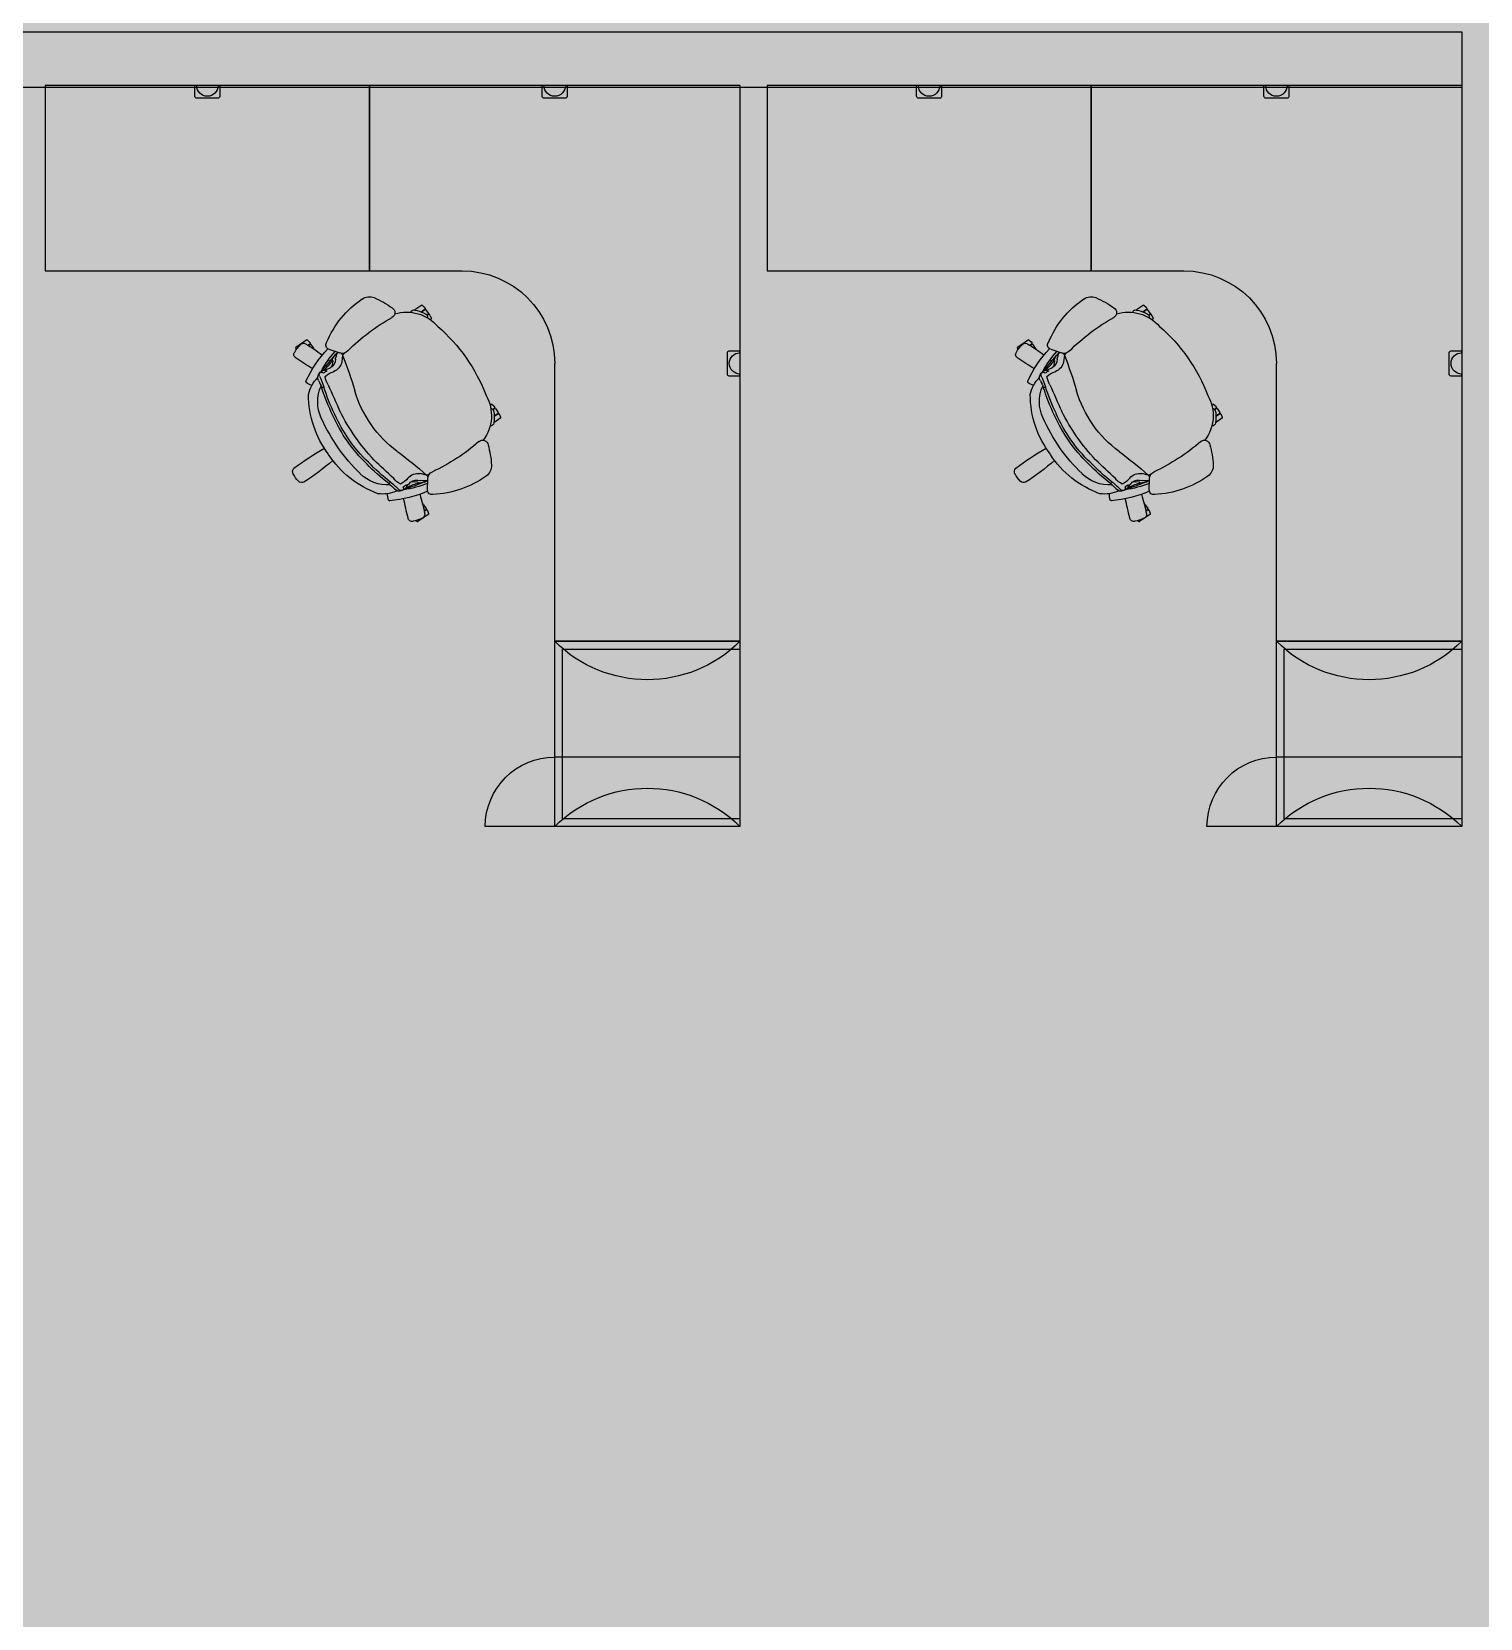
# Model space of a CAD drawing. Header units: inches. Extents: x -71 to 4636, y -33 to 4893.
# Drawn here: x 3192.2 to 3379.9, y 3900.5 to 4106 of the extents above; entities that cross this region are included whole.
import ezdxf

# ---------------------------------------------------------------- set-up
doc = ezdxf.new("R2010")
doc.units = ezdxf.units.IN
doc.header["$LTSCALE"] = 96
doc.header["$MEASUREMENT"] = 0
doc.linetypes.add('PHANTOM4', pattern=[0.625, 0.3125, -0.0625, 0.0625, -0.0625, 0.0625, -0.0625])
for name, color, linetype in [('A-Area', 212, 'PHANTOM4'), ('A-Bldg-Patt', 5, 'Continuous'), ('A-Furn', 43, 'Continuous'), ('A-FURN-EXIST', 33, 'Continuous'), ('AFUFU-2D-CH', 2, 'Continuous'), ('AFUFU-2D-SC', 6, 'Continuous'), ('AFUFU-2D-SC-TX', 6, 'Continuous'), ('AFUFU-2D-WS', 1, 'Continuous'), ('AFUFU-2D-WS-SU-TX', 1, 'Continuous'), ('AFUFU-2D-WS-TX', 1, 'Continuous'), ('AFUPA-2D-SW-64-TX-T', 3, 'Continuous')]:
    doc.layers.add(name, color=color, linetype=linetype)

# ---------------------------------------------------------------- blocks, each defined once
blk = doc.blocks.new('A$C62865EDF (2)')
at = {"layer": 'A-Furn', "color": 0}
blk.add_lwpolyline([(36.24, 96.16), (435.47, 96.16), (435.47, 103.34), (36.24, 103.34)], close=True, dxfattribs=at)
at = {"layer": 'AFUFU-2D-CH', "color": 0}
for p, q in [((300, 159.46), (300.2, 159.6)), ((300.2, 159.6), (300.24, 159.6)), ((301.65, 158.62), (300.24, 159.6)), ((301.66, 158.58), (301.53, 158.22)), ((301.65, 158.62), (301.66, 158.58)), ((393.5, 159.46), (393.7, 159.6)), ((393.7, 159.6), (393.74, 159.6)), ((395.15, 158.62), (393.74, 159.6)), ((395.16, 158.58), (395.03, 158.22)), ((395.15, 158.62), (395.16, 158.58)), ((296.45, 156.8), (296.45, 156.81)), ((296.58, 156.89), (296.59, 156.89)), ((300.82, 157.21), (300.87, 157.29)), ((300.86, 157.37), (300.87, 157.29)), ((300.9, 157.4), (300.87, 157.42)), ((300.95, 157.41), (300.9, 157.4)), ((300.95, 157.41), (301.31, 157.92)), ((301.04, 158.16), (301.31, 157.98)), ((301.06, 158.23), (301.35, 158.03)), ((301.31, 157.98), (301.31, 157.92)), ((301.4, 158.04), (301.35, 158.03)), ((301.53, 158.22), (301.4, 158.04)), ((389.95, 156.8), (389.95, 156.81)), ((390.08, 156.89), (390.09, 156.89)), ((394.32, 157.21), (394.37, 157.29)), ((394.36, 157.37), (394.37, 157.29)), ((394.4, 157.4), (394.37, 157.42)), ((394.45, 157.41), (394.4, 157.4)), ((394.45, 157.41), (394.81, 157.92)), ((394.54, 158.16), (394.81, 157.98)), ((394.56, 158.23), (394.85, 158.03)), ((394.81, 157.98), (394.81, 157.92)), ((394.9, 158.04), (394.85, 158.03)), ((395.03, 158.22), (394.9, 158.04)), ((300.23, 154.5), (299.77, 154.43)), ((301.01, 154.51), (301.01, 154.51)), ((301.5, 155.52), (301.51, 154.04)), ((393.73, 154.5), (393.27, 154.43)), ((394.51, 154.51), (394.51, 154.51)), ((395, 155.52), (395.01, 154.04)), ((301.37, 153.58), (300.54, 153.38)), ((301.37, 153.58), (301.75, 153.43)), ((394.87, 153.58), (394.04, 153.38)), ((394.87, 153.58), (395.25, 153.43)), ((310.97, 146.16), (310.07, 146.8)), ((310.13, 145.96), (310.67, 145.58)), ((310.14, 145.95), (310.13, 145.94)), ((310.99, 146.13), (310.85, 145.77)), ((310.97, 146.16), (310.99, 146.13)), ((404.47, 146.16), (403.57, 146.8)), ((403.63, 145.96), (404.17, 145.58)), ((403.64, 145.95), (403.63, 145.94)), ((404.49, 146.13), (404.35, 145.77)), ((404.47, 146.16), (404.49, 146.13)), ((309.6, 144.51), (309.74, 144.41)), ((309.79, 144.4), (309.74, 144.41)), ((310.07, 144.66), (309.79, 144.4)), ((310.19, 144.89), (309.95, 145.06)), ((310.22, 144.95), (309.99, 145.11)), ((310.07, 144.66), (310.2, 144.84)), ((310.11, 145.56), (310.11, 145.56)), ((310.13, 145.88), (310.63, 145.53)), ((310.19, 144.89), (310.2, 144.84)), ((310.28, 144.96), (310.22, 144.95)), ((310.28, 144.96), (310.64, 145.47)), ((310.63, 145.53), (310.64, 145.47)), ((310.73, 145.59), (310.67, 145.58)), ((310.85, 145.77), (310.73, 145.59)), ((403.1, 144.51), (403.24, 144.41)), ((403.29, 144.4), (403.24, 144.41)), ((403.57, 144.66), (403.29, 144.4)), ((403.69, 144.89), (403.45, 145.06)), ((403.72, 144.95), (403.49, 145.11)), ((403.57, 144.66), (403.7, 144.84)), ((403.61, 145.56), (403.61, 145.56)), ((403.63, 145.88), (404.13, 145.53)), ((403.69, 144.89), (403.7, 144.84)), ((403.78, 144.96), (403.72, 144.95)), ((403.78, 144.96), (404.14, 145.47)), ((404.13, 145.53), (404.14, 145.47)), ((404.23, 145.59), (404.17, 145.58)), ((404.35, 145.77), (404.23, 145.59)), ((288.72, 137.26), (290.11, 137.75)), ((289.23, 138.8), (289.14, 139.25)), ((289.49, 138.06), (289.49, 138.06)), ((290.49, 138.04), (290.39, 138.89)), ((290.49, 138.04), (290.76, 137.74)), ((382.22, 137.26), (383.61, 137.75)), ((382.73, 138.8), (382.64, 139.25)), ((382.99, 138.06), (382.99, 138.06)), ((383.99, 138.04), (383.89, 138.89)), ((383.99, 138.04), (384.26, 137.74)), ((284.5, 137.32), (284.43, 137.08)), ((284.43, 137.08), (284.44, 137.04)), ((285.85, 136.06), (284.44, 137.04)), ((285.85, 136.06), (285.89, 136.05)), ((285.89, 136.05), (286.18, 136.3)), ((286.01, 136.74), (286.3, 136.54)), ((286.07, 136.78), (286.33, 136.6)), ((286.18, 136.3), (286.31, 136.48)), ((286.31, 136.48), (286.3, 136.54)), ((286.33, 136.6), (286.39, 136.61)), ((286.75, 137.12), (286.39, 136.61)), ((286.74, 137.18), (286.71, 137.2)), ((286.75, 137.12), (286.74, 137.18)), ((286.76, 137.23), (286.84, 137.24)), ((286.89, 137.32), (286.84, 137.24)), ((378, 137.32), (377.93, 137.08)), ((377.93, 137.08), (377.94, 137.04)), ((379.35, 136.06), (377.94, 137.04)), ((379.35, 136.06), (379.39, 136.05)), ((379.39, 136.05), (379.68, 136.3)), ((379.51, 136.74), (379.8, 136.54)), ((379.57, 136.78), (379.83, 136.6)), ((379.68, 136.3), (379.81, 136.48)), ((379.81, 136.48), (379.8, 136.54)), ((379.83, 136.6), (379.89, 136.61)), ((380.25, 137.12), (379.89, 136.61)), ((380.24, 137.18), (380.21, 137.2)), ((380.25, 137.12), (380.24, 137.18)), ((380.26, 137.23), (380.34, 137.24)), ((380.39, 137.32), (380.34, 137.24)), ((300.74, 131.55), (299.84, 132.18)), ((300.65, 132.41), (300.66, 132.42)), ((300.65, 132.41), (301.18, 132.04)), ((300.72, 132.44), (301.22, 132.09)), ((300.74, 131.55), (300.78, 131.55)), ((300.78, 131.55), (301.07, 131.8)), ((301.01, 132.57), (301.01, 132.57)), ((301.07, 131.8), (301.19, 131.98)), ((301.19, 131.98), (301.18, 132.04)), ((301.22, 132.09), (301.28, 132.1)), ((301.64, 132.62), (301.28, 132.1)), ((301.63, 132.67), (301.4, 132.84)), ((301.67, 132.73), (301.43, 132.89)), ((301.64, 132.62), (301.63, 132.67)), ((301.67, 132.73), (301.73, 132.74)), ((301.85, 132.92), (301.73, 132.74)), ((301.82, 133.41), (301.97, 133.31)), ((301.85, 132.92), (301.99, 133.27)), ((301.99, 133.27), (301.97, 133.31)), ((394.24, 131.55), (393.34, 132.18)), ((394.15, 132.41), (394.16, 132.42)), ((394.15, 132.41), (394.68, 132.04)), ((394.22, 132.44), (394.72, 132.09)), ((394.24, 131.55), (394.28, 131.55)), ((394.28, 131.55), (394.57, 131.8)), ((394.51, 132.57), (394.51, 132.57)), ((394.57, 131.8), (394.69, 131.98)), ((394.69, 131.98), (394.68, 132.04)), ((394.72, 132.09), (394.78, 132.1)), ((395.14, 132.62), (394.78, 132.1)), ((395.13, 132.67), (394.9, 132.84)), ((395.17, 132.73), (394.93, 132.89)), ((395.14, 132.62), (395.13, 132.67)), ((395.17, 132.73), (395.23, 132.74)), ((395.35, 132.92), (395.23, 132.74)), ((395.32, 133.41), (395.47, 133.31)), ((395.35, 132.92), (395.49, 133.27)), ((395.49, 133.27), (395.47, 133.31))]:
    blk.add_line(p, q, dxfattribs=at)
at = {"layer": 'AFUFU-2D-CH', "color": 0, "linetype": 'Continuous'}
for p, q in [((296.45, 156.8), (296.45, 156.81)), ((296.45, 156.81), (296.45, 156.81)), ((296.45, 156.8), (296.45, 156.8)), ((296.58, 156.89), (296.58, 156.89)), ((296.58, 156.89), (296.58, 156.89)), ((296.58, 156.89), (296.59, 156.89)), ((389.95, 156.8), (389.95, 156.81)), ((389.95, 156.81), (389.95, 156.81)), ((389.95, 156.8), (389.95, 156.8)), ((390.08, 156.89), (390.08, 156.89)), ((390.08, 156.89), (390.08, 156.89)), ((390.08, 156.89), (390.09, 156.89)), ((301.01, 154.51), (301.01, 154.51)), ((301.01, 154.51), (301.01, 154.51)), ((301.01, 154.51), (301.01, 154.51)), ((394.51, 154.51), (394.51, 154.51)), ((394.51, 154.51), (394.51, 154.51)), ((394.51, 154.51), (394.51, 154.51)), ((310.11, 145.56), (310.11, 145.56)), ((310.11, 145.56), (310.11, 145.56)), ((310.11, 145.56), (310.11, 145.56)), ((403.61, 145.56), (403.61, 145.56)), ((403.61, 145.56), (403.61, 145.56)), ((403.61, 145.56), (403.61, 145.56)), ((289.49, 138.06), (289.49, 138.06)), ((289.49, 138.06), (289.49, 138.06)), ((289.49, 138.06), (289.49, 138.06)), ((382.99, 138.06), (382.99, 138.06)), ((382.99, 138.06), (382.99, 138.06)), ((382.99, 138.06), (382.99, 138.06)), ((301.01, 132.57), (301.01, 132.57)), ((301.01, 132.57), (301.01, 132.57)), ((301.01, 132.57), (301.01, 132.57)), ((394.51, 132.57), (394.51, 132.57)), ((394.51, 132.57), (394.51, 132.57)), ((394.51, 132.57), (394.51, 132.57))]:
    blk.add_line(p, q, dxfattribs=at)
at = {"layer": 'AFUFU-2D-CH', "color": 0}
for centre, radius, start, end in [((342.96, 147.85), 45.41, 165.6355, 168.853), ((299.46, 159.08), 0.496, 68.4053, 175.145), ((298.79, 154.94), 4.68, 66.293, 79.5626), ((274.36, 164.07), 27.33, 342.955, 348.439), ((300.55, 158.64), 0.59, 354.5461, 77.7758), ((436.46, 147.85), 45.41, 165.6355, 168.853), ((392.96, 159.08), 0.496, 68.4053, 175.145), ((392.29, 154.94), 4.68, 66.293, 79.5626), ((367.86, 164.07), 27.33, 342.955, 348.439), ((394.05, 158.64), 0.59, 354.5461, 77.7758), ((298.06, 156.16), 1.74, 158.3236, 185.7926), ((296.58, 156.75), 0.142, 87.884, 158.8399), ((295.32, 141.4), 15.54, 66.5275, 85.3085), ((391.56, 156.16), 1.74, 158.3236, 185.7926), ((390.08, 156.75), 0.142, 87.884, 158.8399), ((388.82, 141.4), 15.54, 66.5275, 85.3085), ((287.89, 151.44), 4.28, 136.8902, 152.2976), ((285.22, 153.91), 0.648, 66.2382, 134.7345), ((263.12, 120.9), 40.36, 49.6916, 56.3618), ((299.36, 144.05), 12.68, 109.7991, 147.3819), ((296.28, 149.91), 4.94, 85.6399, 135.2045), ((312, 134.52), 25.44, 127.6106, 136.2806), ((312.22, 134.33), 25.44, 127.6106, 136.2806), ((295.7, 151.88), 4.15, 63.6599, 98.6934), ((286.68, 165.61), 14.69, 311.838, 315.8302), ((297.12, 155.2), 0.835, 219.5676, 239.2262), ((290.07, 162.94), 10.75, 308.075, 315.8212), ((299.36, 152.2), 2.89, 118.2225, 141.0648), ((297.83, 154.86), 0.8, 65.5285, 139.8645), ((298.11, 155.07), 0.512, 78.4737, 131.2321), ((296.86, 152.37), 2.63, 36.9991, 64.4546), ((297.91, 154.7), 0.919, 55.4214, 74.4379), ((298.03, 155.27), 0.348, 337.7618, 57.992), ((298.4, 155.13), 0.0489, 161.0386, 240.3921), ((298.03, 154.27), 0.888, 38.4074, 67.3483), ((296.54, 142.3), 13.31, 68.1789, 81.8956), ((297.97, 154.7), 0.887, 35.4319, 58.5081), ((258.43, 42.66), 119.68, 69.1569, 70.4724), ((302.81, 163.57), 9.32, 243.744, 253.9291), ((298.39, 154.97), 0.393, 339.7751, 39.8413), ((298.74, 154.84), 0.023, 244.0607, 343.2322), ((301.7, 157.09), 3.54, 213.4698, 227.0615), ((299.61, 155.1), 0.688, 241.8448, 283.2431), ((300.11, 155.57), 1.36, 232.5491, 289.7693), ((300.21, 154.56), 0.0616, 280.127, 70.4725), ((300.22, 151.68), 2.94, 74.3455, 89.6886), ((302.14, 106.19), 48.13, 90.8147, 91.8651), ((300.74, 153.3), 1.24, 55.0033, 77.3254), ((301.01, 153.99), 0.55, 25.8767, 36.1554), ((302.05, 155.56), 0.548, 74.4072, 184.4141), ((301.62, 143.3), 12.8, 54.3542, 87.4465), ((381.39, 151.44), 4.28, 136.8902, 152.2976), ((378.72, 153.91), 0.648, 66.2382, 134.7345), ((356.62, 120.9), 40.36, 49.6916, 56.3618), ((392.86, 144.05), 12.68, 109.7991, 147.3819), ((389.78, 149.91), 4.94, 85.6399, 135.2045), ((405.5, 134.52), 25.44, 127.6106, 136.2806), ((405.72, 134.33), 25.44, 127.6106, 136.2806), ((389.2, 151.88), 4.15, 63.6599, 98.6934), ((380.18, 165.61), 14.69, 311.838, 315.8302), ((390.62, 155.2), 0.835, 219.5676, 239.2262), ((383.57, 162.94), 10.75, 308.075, 315.8212), ((392.86, 152.2), 2.89, 118.2225, 141.0648), ((391.33, 154.86), 0.8, 65.5285, 139.8645), ((391.61, 155.07), 0.512, 78.4737, 131.2321), ((390.36, 152.37), 2.63, 36.9991, 64.4546), ((391.41, 154.7), 0.919, 55.4214, 74.4379), ((391.53, 155.27), 0.348, 337.7618, 57.992), ((391.9, 155.13), 0.0489, 161.0386, 240.3921), ((391.53, 154.27), 0.888, 38.4074, 67.3483), ((390.04, 142.3), 13.31, 68.1789, 81.8956), ((391.47, 154.7), 0.887, 35.4319, 58.5081), ((351.93, 42.66), 119.68, 69.1569, 70.4724), ((396.31, 163.57), 9.32, 243.744, 253.9291), ((391.89, 154.97), 0.393, 339.7751, 39.8413), ((392.24, 154.84), 0.023, 244.0607, 343.2322), ((395.2, 157.09), 3.54, 213.4698, 227.0615), ((393.11, 155.1), 0.688, 241.8448, 283.2431), ((393.61, 155.57), 1.36, 232.5491, 289.7693), ((393.71, 154.56), 0.0616, 280.127, 70.4725), ((393.72, 151.68), 2.94, 74.3455, 89.6886), ((395.64, 106.19), 48.13, 90.8147, 91.8651), ((394.24, 153.3), 1.24, 55.0033, 77.3254), ((394.51, 153.99), 0.55, 25.8767, 36.1554), ((395.55, 155.56), 0.548, 74.4072, 184.4141), ((395.12, 143.3), 12.8, 54.3542, 87.4465), ((284.67, 153.11), 0.658, 150.578, 223.1097), ((308.12, 185.16), 40.36, 233.6382, 240.3084), ((308.6, 136.94), 22.82, 133.8813, 156.119), ((345.47, 99.98), 72.51, 131.8265, 134.6201), ((268.58, 190.29), 49.22, 306.1018, 311.7721), ((300.26, 155.09), 1.73, 220.9566, 279.2355), ((301.01, 153.99), 0.55, 310.8654, 344.4746), ((302.51, 154.07), 0.992, 181.7837, 248.343), ((290.93, 129.3), 26.35, 49.1711, 64.8262), ((308.11, 152.33), 1.68, 358.3413, 54.8306), ((296.43, 153.23), 13.39, 344.4635, 355.9043), ((378.17, 153.11), 0.658, 150.578, 223.1097), ((401.62, 185.16), 40.36, 233.6382, 240.3084), ((402.1, 136.94), 22.82, 133.8813, 156.119), ((438.97, 99.98), 72.51, 131.8265, 134.6201), ((362.08, 190.29), 49.22, 306.1018, 311.7721), ((393.76, 155.09), 1.73, 220.9566, 279.2355), ((394.51, 153.99), 0.55, 310.8654, 344.4746), ((396.01, 154.07), 0.992, 181.7837, 248.343), ((384.43, 129.3), 26.35, 49.1711, 64.8262), ((401.61, 152.33), 1.68, 358.3413, 54.8306), ((389.93, 153.23), 13.39, 344.4635, 355.9043), ((298.76, 143.18), 12.68, 142.6181, 180.2009), ((307.21, 137.91), 19.65, 133.7774, 156.2226), ((307.43, 137.73), 19.65, 133.7774, 156.2226), ((314.89, 132.7), 27.77, 137.135, 152.9624), ((306.68, 138.28), 15.25, 126.6442, 163.358), ((392.26, 143.18), 12.68, 142.6181, 180.2009), ((400.71, 137.91), 19.65, 133.7774, 156.2226), ((400.93, 137.73), 19.65, 133.7774, 156.2226), ((408.39, 132.7), 27.77, 137.135, 152.9624), ((400.18, 138.28), 15.25, 126.6442, 163.358), ((308.64, 149.76), 0.708, 227.6016, 350.777), ((304.53, 145.87), 5.24, 330.2874, 37.3793), ((402.14, 149.76), 0.708, 227.6016, 350.777), ((398.03, 145.87), 5.24, 330.2874, 37.3793), ((292.2, 144.08), 4.94, 154.7955, 204.3601), ((309.65, 146.77), 0.418, 4.0643, 96.2869), ((305.28, 146.03), 4.85, 354.4733, 9.125), ((385.7, 144.08), 4.94, 154.7955, 204.3601), ((403.15, 146.77), 0.418, 4.0643, 96.2869), ((398.78, 146.03), 4.85, 354.4733, 9.125), ((312.04, 134.57), 25.44, 153.7194, 162.3894), ((309.87, 135.45), 22.82, 153.4709, 163.0048), ((-1003.57, 720.36), 1415.76, 335.88356, 336.03577), ((309.65, 145.35), 0.417, 275.7738, 328.5728), ((308.91, 145.63), 1.2, 335.5957, 356.7626), ((405.54, 134.57), 25.44, 153.7194, 162.3894), ((403.37, 135.45), 22.82, 153.4709, 163.0048), ((-910.07, 720.36), 1415.76, 335.88356, 336.03577), ((403.15, 145.35), 0.417, 275.7738, 328.5728), ((402.41, 145.63), 1.2, 335.5957, 356.7626), ((286.93, 140.27), 1.74, 104.2074, 131.6764), ((290.14, 143.95), 4.15, 191.3066, 226.3401), ((274.16, 147.73), 14.69, 334.1698, 338.162), ((277.83, 145.46), 10.75, 334.1788, 341.925), ((287.51, 141.48), 0.835, 50.7738, 70.4324), ((291.1, 140.4), 2.89, 148.9352, 171.7775), ((244.78, 156.3), 49.22, 338.2279, 343.8982), ((288.18, 151.23), 22.37, 310.8423, 339.1576), ((380.43, 140.27), 1.74, 104.2074, 131.6764), ((383.64, 143.95), 4.15, 191.3066, 226.3401), ((367.66, 147.73), 14.69, 334.1698, 338.162), ((371.33, 145.46), 10.75, 334.1788, 341.925), ((381.01, 141.48), 0.835, 50.7738, 70.4324), ((384.6, 140.4), 2.89, 148.9352, 171.7775), ((338.28, 156.3), 49.22, 338.2279, 343.8982), ((381.68, 151.23), 22.37, 310.8423, 339.1576), ((310.09, 100.92), 45.41, 121.147, 124.3645), ((285.89, 141.46), 0.151, 133.7089, 201.2298), ((299.86, 147.89), 15.54, 204.6915, 223.4725), ((288.07, 140.93), 0.8, 150.1355, 224.4715), ((287.98, 140.59), 0.512, 158.7679, 211.5263), ((288.25, 140.91), 0.919, 215.5621, 234.5786), ((287.75, 140.6), 0.348, 232.008, 312.2382), ((299.44, 146.43), 13.31, 208.1044, 221.8211), ((288.27, 140.85), 0.887, 231.4919, 254.5681), ((380.03, 216.33), 119.68, 219.5276, 220.8431), ((288.02, 140.3), 0.0489, 49.6079, 128.9614), ((288.17, 140.37), 0.393, 250.1587, 310.2249), ((281.59, 133.27), 9.32, 36.0709, 46.256), ((288.7, 140.94), 0.888, 222.6517, 251.5926), ((287.31, 136.53), 3.54, 62.9385, 76.5302), ((290.08, 142.69), 2.63, 225.5454, 253.0009), ((288.41, 140.08), 0.023, 306.7678, 45.9393), ((288.69, 138.56), 1.73, 10.7645, 69.0434), ((403.59, 100.92), 45.41, 121.147, 124.3645), ((379.39, 141.46), 0.151, 133.7089, 201.2298), ((393.36, 147.89), 15.54, 204.6915, 223.4725), ((381.57, 140.93), 0.8, 150.1355, 224.4715), ((381.48, 140.59), 0.512, 158.7679, 211.5263), ((381.75, 140.91), 0.919, 215.5621, 234.5786), ((381.25, 140.6), 0.348, 232.008, 312.2382), ((392.94, 146.43), 13.31, 208.1044, 221.8211), ((381.77, 140.85), 0.887, 231.4919, 254.5681), ((473.53, 216.33), 119.68, 219.5276, 220.8431), ((381.52, 140.3), 0.0489, 49.6079, 128.9614), ((381.67, 140.37), 0.393, 250.1587, 310.2249), ((375.09, 133.27), 9.32, 36.0709, 46.256), ((382.2, 140.94), 0.888, 222.6517, 251.5926), ((380.81, 136.53), 3.54, 62.9385, 76.5302), ((383.58, 142.69), 2.63, 225.5454, 253.0009), ((381.91, 140.08), 0.023, 306.7678, 45.9393), ((382.19, 138.56), 1.73, 10.7645, 69.0434), ((284.67, 137.96), 0.496, 114.855, 221.5947), ((271.4, 159.84), 27.33, 301.561, 307.045), ((271.4, 159.84), 27.33, 309.1563, 309.6871), ((288.46, 139.17), 0.688, 6.7569, 48.1552), ((288.19, 138.54), 1.36, 0.2307, 57.4509), ((289.17, 138.79), 0.0616, 219.5275, 9.873), ((291.88, 139.77), 2.94, 200.3114, 215.6545), ((290.54, 138.73), 1.24, 212.6746, 234.9967), ((335.28, 153.53), 48.13, 198.1349, 199.1853), ((290.42, 136.81), 0.992, 41.657, 108.2163), ((289.98, 138.24), 0.55, 305.5254, 339.1346), ((378.17, 137.96), 0.496, 114.855, 221.5947), ((364.9, 159.84), 27.33, 301.561, 307.045), ((364.9, 159.84), 27.33, 309.1563, 309.6871), ((381.96, 139.17), 0.688, 6.7569, 48.1552), ((381.69, 138.54), 1.36, 0.2307, 57.4509), ((382.67, 138.79), 0.0616, 219.5275, 9.873), ((385.38, 139.77), 2.94, 200.3114, 215.6545), ((384.04, 138.73), 1.24, 212.6746, 234.9967), ((428.78, 153.53), 48.13, 198.1349, 199.1853), ((383.92, 136.81), 0.992, 41.657, 108.2163), ((383.48, 138.24), 0.55, 305.5254, 339.1346), ((288.33, 140), 4.68, 210.4374, 223.707), ((285.45, 137.08), 0.59, 212.2242, 295.4539), ((288.86, 136.73), 0.548, 105.5859, 215.5928), ((300.24, 141.32), 12.8, 202.5535, 235.6458), ((289.98, 138.24), 0.55, 253.8446, 264.1233), ((309.74, 156.16), 26.35, 225.1738, 240.8289), ((381.83, 140), 4.68, 210.4374, 223.707), ((378.95, 137.08), 0.59, 212.2242, 295.4539), ((382.36, 136.73), 0.548, 105.5859, 215.5928), ((393.74, 141.32), 12.8, 202.5535, 235.6458), ((383.48, 138.24), 0.55, 253.8446, 264.1233), ((403.24, 156.16), 26.35, 225.1738, 240.8289), ((298.81, 137.7), 5.24, 252.6212, 319.7126), ((392.31, 137.7), 5.24, 252.6212, 319.7126), ((289.12, 142.8), 13.39, 294.0957, 305.5365), ((296.56, 132.52), 0.708, 299.223, 62.3984), ((299.72, 132.59), 0.418, 193.7131, 285.9357), ((298.92, 136.95), 4.85, 280.875, 295.5267), ((300.54, 133.68), 1.2, 293.2374, 314.4043), ((301.06, 133.08), 0.417, 321.4272, 14.2262), ((382.62, 142.8), 13.39, 294.0957, 305.5365), ((390.06, 132.52), 0.708, 299.223, 62.3984), ((393.22, 132.59), 0.418, 193.7131, 285.9357), ((392.42, 136.95), 4.85, 280.875, 295.5267), ((394.04, 133.68), 1.2, 293.2374, 314.4043), ((394.56, 133.08), 0.417, 321.4272, 14.2262), ((293.97, 132.14), 1.68, 235.1694, 291.6587), ((387.47, 132.14), 1.68, 235.1694, 291.6587)]:
    blk.add_arc(centre, radius, start, end, dxfattribs=at)
at = {"layer": 'AFUFU-2D-SC', "color": 0}
for p, q in [((317.97, 199.11), (308.97, 199.11)), ((317.97, 199.11), (317.97, 175.11)), ((341.97, 199.11), (317.97, 199.11)), ((317.97, 199.11), (317.97, 175.11)), ((341.97, 199.11), (317.97, 199.11)), ((318.97, 198.11), (318.97, 176.11)), ((341.97, 198.11), (318.97, 198.11)), ((341.97, 175.11), (341.97, 199.11)), ((341.97, 175.11), (341.97, 199.11)), ((411.47, 199.11), (402.47, 199.11)), ((411.47, 199.11), (411.47, 175.11)), ((435.47, 199.11), (411.47, 199.11)), ((411.47, 199.11), (411.47, 175.11)), ((435.47, 199.11), (411.47, 199.11)), ((412.47, 198.11), (412.47, 176.11)), ((435.47, 198.11), (412.47, 198.11)), ((435.47, 175.11), (435.47, 199.11)), ((435.47, 175.11), (435.47, 199.11)), ((341.97, 190.11), (317.97, 190.11)), ((435.47, 190.11), (411.47, 190.11)), ((317.97, 175.11), (341.97, 175.11)), ((317.97, 175.11), (341.97, 175.11)), ((318.97, 176.11), (341.97, 176.11)), ((411.47, 175.11), (435.47, 175.11)), ((411.47, 175.11), (435.47, 175.11)), ((412.47, 176.11), (435.47, 176.11))]:
    blk.add_line(p, q, dxfattribs=at)
for centre, radius, start, end in [((317.97, 199.11), 9, 180, 270), ((329.97, 211.11), 16.97, 225, 315), ((411.47, 199.11), 9, 180, 270), ((423.47, 211.11), 16.97, 225, 315), ((329.97, 163.11), 16.97, 45, 135), ((423.47, 163.11), 16.97, 45, 135)]:
    blk.add_arc(centre, radius, start, end, dxfattribs=at)
at = {"layer": 'AFUFU-2D-WS', "color": 0}
for p, q in [((317.97, 175.11), (317.97, 139.11)), ((341.97, 175.11), (317.97, 175.11)), ((341.97, 103.11), (341.97, 175.11)), ((411.47, 175.11), (411.47, 139.11)), ((435.47, 175.11), (411.47, 175.11)), ((435.47, 103.11), (435.47, 175.11)), ((340.34, 140.49), (340.34, 137.74)), ((341.97, 140.74), (340.59, 140.74)), ((341.97, 140.74), (341.97, 140.49)), ((433.84, 140.49), (433.84, 137.74)), ((435.47, 140.74), (434.09, 140.74)), ((435.47, 140.74), (435.47, 140.49)), ((341.97, 137.74), (341.97, 137.49)), ((435.47, 137.74), (435.47, 137.49)), ((340.59, 137.49), (341.97, 137.49)), ((434.09, 137.49), (435.47, 137.49)), ((251.97, 103.11), (251.97, 127.11)), ((251.97, 127.11), (293.97, 127.11)), ((293.97, 103.11), (293.97, 127.11)), ((293.97, 127.11), (305.97, 127.11)), ((293.97, 127.11), (293.97, 103.11)), ((345.47, 103.11), (345.47, 127.11)), ((345.47, 127.11), (387.47, 127.11)), ((387.47, 127.11), (387.47, 103.11)), ((387.47, 103.11), (387.47, 127.11)), ((387.47, 127.11), (399.47, 127.11)), ((293.97, 103.11), (251.97, 103.11)), ((271.34, 104.49), (271.34, 103.11)), ((271.59, 103.11), (271.34, 103.11)), ((274.34, 104.74), (271.59, 104.74)), ((274.59, 103.11), (274.34, 103.11)), ((274.59, 103.11), (274.59, 104.49)), ((341.97, 103.11), (293.97, 103.11)), ((316.34, 104.49), (316.34, 103.11)), ((316.59, 103.11), (316.34, 103.11)), ((319.34, 104.74), (316.59, 104.74)), ((319.59, 103.11), (319.34, 103.11)), ((319.59, 103.11), (319.59, 104.49)), ((387.47, 103.11), (345.47, 103.11)), ((364.84, 104.49), (364.84, 103.11)), ((365.09, 103.11), (364.84, 103.11)), ((367.84, 104.74), (365.09, 104.74)), ((368.09, 103.11), (367.84, 103.11)), ((368.09, 103.11), (368.09, 104.49)), ((435.47, 103.11), (387.47, 103.11)), ((409.84, 104.49), (409.84, 103.11)), ((410.09, 103.11), (409.84, 103.11)), ((412.84, 104.74), (410.09, 104.74)), ((413.09, 103.11), (412.84, 103.11)), ((413.09, 103.11), (413.09, 104.49))]:
    blk.add_line(p, q, dxfattribs=at)
for centre, radius, start, end in [((340.59, 140.49), 0.25, 90, 180), ((341.97, 139.11), 1.38, 90, 270), ((434.09, 140.49), 0.25, 90, 180), ((435.47, 139.11), 1.38, 90, 270), ((305.97, 139.11), 12, 270, 0), ((340.59, 137.74), 0.25, 180, 270), ((399.47, 139.11), 12, 270, 0), ((434.09, 137.74), 0.25, 180, 270), ((271.59, 104.49), 0.25, 90, 180), ((272.97, 103.11), 1.38, 0, 180), ((274.34, 104.49), 0.25, 0, 90), ((316.59, 104.49), 0.25, 90, 180), ((317.97, 103.11), 1.38, 0, 180), ((319.34, 104.49), 0.25, 0, 90), ((365.09, 104.49), 0.25, 90, 180), ((366.47, 103.11), 1.38, 0, 180), ((367.84, 104.49), 0.25, 0, 90), ((410.09, 104.49), 0.25, 90, 180), ((411.47, 103.11), 1.38, 0, 180), ((412.84, 104.49), 0.25, 0, 90)]:
    blk.add_arc(centre, radius, start, end, dxfattribs=at)
at = {"layer": 'AFUFU-2D-SC-TX', "color": 0, "flags": 1}
for tag, p, rotation in [('CAPPN', (248.47, 199.11), 270), ('CAPMG', (248.47, 199.11), 270), ('CAPMC', (248.47, 199.11), 270), ('CAPQT', (248.47, 199.11), 270), ('CAPDH', (248.47, 199.11), 270), ('CAPGC', (248.47, 199.11), 270), ('CAPPN', (341.97, 199.11), 270), ('CAPMG', (341.97, 199.11), 270), ('CAPMC', (341.97, 199.11), 270), ('CAPQT', (341.97, 199.11), 270), ('CAPDH', (341.97, 199.11), 270), ('CAPGC', (341.97, 199.11), 270), ('CAPPN', (435.47, 199.11), 270), ('CAPMG', (435.47, 199.11), 270), ('CAPMC', (435.47, 199.11), 270), ('CAPQT', (435.47, 199.11), 270), ('CAPDH', (435.47, 199.11), 270), ('CAPGC', (435.47, 199.11), 270), ('CAPPN', (110.47, 175.22), 90), ('CAPMG', (110.47, 175.22), 90), ('CAPMC', (110.47, 175.22), 90), ('CAPQT', (110.47, 175.22), 90), ('CAPDH', (110.47, 175.22), 90), ('CAPGC', (110.47, 175.22), 90), ('CAPPN', (134.47, 175.22), 180), ('CAPMG', (134.47, 175.22), 180), ('CAPMC', (134.47, 175.22), 180), ('CAPQT', (134.47, 175.22), 180), ('CAPDH', (134.47, 175.22), 180), ('CAPGC', (134.47, 175.22), 180), ('CAPPN', (248.47, 175.11), 180), ('CAPMG', (248.47, 175.11), 180), ('CAPMC', (248.47, 175.11), 180), ('CAPQT', (248.47, 175.11), 180), ('CAPDH', (248.47, 175.11), 180), ('CAPGC', (248.47, 175.11), 180), ('CAPPN', (341.97, 175.11), 180), ('CAPMG', (341.97, 175.11), 180), ('CAPMC', (341.97, 175.11), 180), ('CAPQT', (341.97, 175.11), 180), ('CAPDH', (341.97, 175.11), 180), ('CAPGC', (341.97, 175.11), 180), ('CAPPN', (435.47, 175.11), 180), ('CAPMG', (435.47, 175.11), 180), ('CAPMC', (435.47, 175.11), 180), ('CAPQT', (435.47, 175.11), 180), ('CAPDH', (435.47, 175.11), 180), ('CAPGC', (435.47, 175.11), 180), ('CAPPN', (107.82, 103.11), 180), ('CAPMG', (107.82, 103.11), 180), ('CAPMC', (107.82, 103.11), 180), ('CAPQT', (107.82, 103.11), 180), ('CAPDH', (107.82, 103.11), 180), ('CAPGC', (107.82, 103.11), 180), ('CAPPN', (249.33, 24), 270), ('CAPMG', (249.33, 24), 270), ('CAPMC', (249.33, 24), 270), ('CAPQT', (249.33, 24), 270), ('CAPDH', (249.33, 24), 270), ('CAPGC', (249.33, 24), 270), ('CAPPN', (342.83, 24), 270), ('CAPMG', (342.83, 24), 270), ('CAPMC', (342.83, 24), 270), ('CAPQT', (342.83, 24), 270), ('CAPDH', (342.83, 24), 270), ('CAPGC', (342.83, 24), 270), ('CAPPN', (436.33, 24), 270), ('CAPMG', (436.33, 24), 270), ('CAPMC', (436.33, 24), 270), ('CAPQT', (436.33, 24), 270), ('CAPDH', (436.33, 24), 270), ('CAPGC', (436.33, 24), 270), ('CAPPN', (111.33, 0.11), 90), ('CAPMG', (111.33, 0.11), 90), ('CAPMC', (111.33, 0.11), 90), ('CAPQT', (111.33, 0.11), 90), ('CAPDH', (111.33, 0.11), 90), ('CAPGC', (111.33, 0.11), 90)]:
    blk.add_attdef(tag, p, '', height=0.001, rotation=rotation, dxfattribs=at)
for tag, p in [('CAPPN', (111.33, 24.11)), ('CAPMG', (111.33, 24.11)), ('CAPMC', (111.33, 24.11)), ('CAPQT', (111.33, 24.11)), ('CAPDH', (111.33, 24.11)), ('CAPGC', (111.33, 24.11)), ('CAPPN', (225.33, 24)), ('CAPMG', (225.33, 24)), ('CAPMC', (225.33, 24)), ('CAPQT', (225.33, 24)), ('CAPDH', (225.33, 24)), ('CAPGC', (225.33, 24)), ('CAPPN', (318.83, 24)), ('CAPMG', (318.83, 24)), ('CAPMC', (318.83, 24)), ('CAPQT', (318.83, 24)), ('CAPDH', (318.83, 24)), ('CAPGC', (318.83, 24)), ('CAPPN', (412.33, 24)), ('CAPMG', (412.33, 24)), ('CAPMC', (412.33, 24)), ('CAPQT', (412.33, 24)), ('CAPDH', (412.33, 24)), ('CAPGC', (412.33, 24))]:
    blk.add_attdef(tag, p, '', height=0.001, dxfattribs=at)
at = {"layer": 'AFUFU-2D-WS-SU-TX', "color": 0, "flags": 1}
for tag, p, rotation in [('CAPPN', (20.46, 136.44), 120), ('CAPMG', (20.46, 136.44), 120), ('CAPMC', (20.46, 136.44), 120), ('CAPQT', (20.46, 136.44), 120), ('CAPDH', (20.46, 136.44), 120), ('CAPGC', (20.46, 136.44), 120), ('CAPPN', (20.46, 63.06), 240), ('CAPMG', (20.46, 63.06), 240), ('CAPMC', (20.46, 63.06), 240), ('CAPQT', (20.46, 63.06), 240), ('CAPDH', (20.46, 63.06), 240), ('CAPGC', (20.46, 63.06), 240)]:
    blk.add_attdef(tag, p, '', height=0.001, rotation=rotation, dxfattribs=at)
at = {"layer": 'AFUFU-2D-WS-TX', "color": 0, "flags": 1}
for tag, p, rotation in [('CAPPN', (110.47, 103.11), 90), ('CAPMG', (110.47, 103.11), 90), ('CAPMC', (110.47, 103.11), 90), ('CAPQT', (110.47, 103.11), 90), ('CAPDH', (110.47, 103.11), 90), ('CAPGC', (110.47, 103.11), 90), ('CAPPN', (200.47, 103.11), 180), ('CAPMG', (200.47, 103.11), 180), ('CAPMC', (200.47, 103.11), 180), ('CAPQT', (200.47, 103.11), 180), ('CAPDH', (200.47, 103.11), 180), ('CAPGC', (200.47, 103.11), 180), ('CAPPN', (248.47, 103.11), 180), ('CAPMG', (248.47, 103.11), 180), ('CAPMC', (248.47, 103.11), 180), ('CAPQT', (248.47, 103.11), 180), ('CAPDH', (248.47, 103.11), 180), ('CAPGC', (248.47, 103.11), 180), ('CAPPN', (293.97, 103.11), 180), ('CAPMG', (293.97, 103.11), 180), ('CAPMC', (293.97, 103.11), 180), ('CAPQT', (293.97, 103.11), 180), ('CAPDH', (293.97, 103.11), 180), ('CAPGC', (293.97, 103.11), 180), ('CAPPN', (341.97, 103.11), 180), ('CAPMG', (341.97, 103.11), 180), ('CAPMC', (341.97, 103.11), 180), ('CAPQT', (341.97, 103.11), 180), ('CAPDH', (341.97, 103.11), 180), ('CAPGC', (341.97, 103.11), 180), ('CAPPN', (387.47, 103.11), 180), ('CAPMG', (387.47, 103.11), 180), ('CAPMC', (387.47, 103.11), 180), ('CAPQT', (387.47, 103.11), 180), ('CAPDH', (387.47, 103.11), 180), ('CAPGC', (387.47, 103.11), 180), ('CAPPN', (435.47, 103.11), 180), ('CAPMG', (435.47, 103.11), 180), ('CAPMC', (435.47, 103.11), 180), ('CAPQT', (435.47, 103.11), 180), ('CAPDH', (435.47, 103.11), 180), ('CAPGC', (435.47, 103.11), 180), ('CAPPN', (249.33, 96.11), 270), ('CAPMG', (249.33, 96.11), 270), ('CAPMC', (249.33, 96.11), 270), ('CAPQT', (249.33, 96.11), 270), ('CAPDH', (249.33, 96.11), 270), ('CAPGC', (249.33, 96.11), 270), ('CAPPN', (342.83, 96.11), 270), ('CAPMG', (342.83, 96.11), 270), ('CAPMC', (342.83, 96.11), 270), ('CAPQT', (342.83, 96.11), 270), ('CAPDH', (342.83, 96.11), 270), ('CAPGC', (342.83, 96.11), 270), ('CAPPN', (436.33, 96.11), 270), ('CAPMG', (436.33, 96.11), 270), ('CAPMC', (436.33, 96.11), 270), ('CAPQT', (436.33, 96.11), 270), ('CAPDH', (436.33, 96.11), 270), ('CAPGC', (436.33, 96.11), 270)]:
    blk.add_attdef(tag, p, '', height=0.001, rotation=rotation, dxfattribs=at)
for tag, p in [('CAPPN', (111.33, 96.11)), ('CAPMG', (111.33, 96.11)), ('CAPMC', (111.33, 96.11)), ('CAPQT', (111.33, 96.11)), ('CAPDH', (111.33, 96.11)), ('CAPGC', (111.33, 96.11)), ('CAPPN', (159.33, 96.11)), ('CAPMG', (159.33, 96.11)), ('CAPMC', (159.33, 96.11)), ('CAPQT', (159.33, 96.11)), ('CAPDH', (159.33, 96.11)), ('CAPGC', (159.33, 96.11)), ('CAPPN', (252.83, 96.11)), ('CAPMG', (252.83, 96.11)), ('CAPMC', (252.83, 96.11)), ('CAPQT', (252.83, 96.11)), ('CAPDH', (252.83, 96.11)), ('CAPGC', (252.83, 96.11)), ('CAPPN', (346.33, 96.11)), ('CAPMG', (346.33, 96.11)), ('CAPMC', (346.33, 96.11)), ('CAPQT', (346.33, 96.11)), ('CAPDH', (346.33, 96.11)), ('CAPGC', (346.33, 96.11)), ('CAPPN', (346.91, 96.11)), ('CAPMG', (346.91, 96.11)), ('CAPMC', (346.91, 96.11)), ('CAPQT', (346.91, 96.11)), ('CAPDH', (346.91, 96.11)), ('CAPGC', (346.91, 96.11)), ('CAPPN', (440.41, 96.11)), ('CAPMG', (440.41, 96.11)), ('CAPMC', (440.41, 96.11)), ('CAPQT', (440.41, 96.11)), ('CAPDH', (440.41, 96.11)), ('CAPGC', (440.41, 96.11))]:
    blk.add_attdef(tag, p, '', height=0.001, dxfattribs=at)
at = {"layer": 'AFUPA-2D-SW-64-TX-T', "color": 0, "flags": 1}
for tag, p, rotation in [('CAPPN', (34.05, 102.84), 120), ('CAPMG', (34.05, 102.84), 120), ('CAPMC', (34.05, 102.84), 120), ('CAPQT', (34.05, 102.84), 120), ('CAPDH', (34.05, 102.84), 120), ('CAPGC', (34.05, 102.84), 120), ('CAPPN', (10.05, 54.82), 60), ('CAPMG', (10.05, 54.82), 60), ('CAPMC', (10.05, 54.82), 60), ('CAPQT', (10.05, 54.82), 60), ('CAPDH', (10.05, 54.82), 60), ('CAPGC', (10.05, 54.82), 60)]:
    blk.add_attdef(tag, p, '', height=0.001, rotation=rotation, dxfattribs=at)

msp = doc.modelspace()

# ---------------------------------------------------------------- hatches: boundary and pattern name
at = {"layer": 'A-Area'}
h = msp.add_hatch(color=256, dxfattribs=at)
h.dxf.hatch_style = 1
edge = h.paths.add_edge_path()
edge.add_line((2891.99, 2954.75), (3410.49, 2954.75))
edge.add_line((3410.49, 2954.75), (3410.49, 3333.5))
edge.add_line((3410.49, 3333.5), (3473.99, 3333.5))
edge.add_line((3473.99, 3333.5), (3473.99, 3430.5))
edge.add_line((3473.99, 3430.5), (3573.49, 3430.5))
edge.add_line((3573.49, 3430.5), (3573.49, 3441.5))
edge.add_line((3573.49, 3441.5), (3592.49, 3441.5))
edge.add_line((3592.49, 3441.5), (3592.49, 3430.5))
edge.add_line((3592.49, 3430.5), (3660.13, 3430.5))
edge.add_line((3660.13, 3430.5), (3660.13, 3667.99))
edge.add_line((3660.13, 3667.99), (4387.88, 3667.71))
edge.add_line((4387.88, 3667.71), (4387.88, 3681.01))
edge.add_line((4387.88, 3681.01), (4396.05, 3681.01))
edge.add_line((4396.05, 3681.01), (4396.05, 3731.28))
edge.add_line((4396.05, 3731.28), (4078.52, 4048.82))
edge.add_line((4078.52, 4048.82), (4072.85, 4043.12))
edge.add_line((4072.85, 4043.12), (4043.13, 4072.84))
edge.add_line((4043.13, 4072.84), (4048.82, 4078.52))
edge.add_line((4048.82, 4078.52), (3696.69, 4430.65))
edge.add_line((3696.69, 4430.65), (3691, 4424.97))
edge.add_line((3691, 4424.97), (3687.95, 4428.01))
edge.add_line((3687.95, 4428.01), (3650.93, 4428.01))
edge.add_line((3650.93, 4428.01), (3650.93, 4436.05))
edge.add_line((3650.93, 4436.05), (3321, 4436.05))
edge.add_line((3321, 4436.05), (3321, 4428.01))
edge.add_line((3321, 4428.01), (3278.99, 4428.01))
edge.add_line((3278.99, 4428.01), (3278.99, 4436.05))
edge.add_line((3278.99, 4436.05), (2922, 4436.05))
edge.add_line((2922, 4436.05), (2922, 4428.01))
edge.add_line((2922, 4428.01), (2891.99, 4428.01))
edge.add_line((2891.99, 4428.01), (2891.99, 4398))
edge.add_line((2891.99, 4398), (2883.94, 4398))
edge.add_line((2883.94, 4398), (2883.94, 4041))
edge.add_line((2883.94, 4041), (2891.99, 4041.01))
edge.add_line((2891.99, 4041.01), (2891.99, 3998.99))
edge.add_line((2891.99, 3998.99), (2883.94, 3998.99))
edge.add_line((2883.94, 3998.99), (2883.94, 3681))
edge.add_line((2883.94, 3681), (2891.99, 3681))
edge.add_line((2891.99, 3681), (2891.99, 3638.99))
edge.add_line((2891.99, 3638.99), (2883.94, 3638.99))
edge.add_line((2883.94, 3638.99), (2883.94, 3321))
edge.add_line((2883.94, 3321), (2891.99, 3321))
edge.add_line((2891.99, 3321), (2891.99, 3279))
edge.add_line((2891.99, 3279), (2883.94, 3279))
edge.add_line((2883.94, 3279), (2883.94, 2961))
edge.add_line((2883.94, 2961), (2891.99, 2961))
edge.add_line((2891.99, 2961), (2891.99, 2954.75))
at = {"layer": 'A-Bldg-Patt'}
h = msp.add_hatch(color=254, dxfattribs=at)
h.dxf.hatch_style = 1
h.paths.add_polyline_path([(3443.89, 1638.97), (3443.89, 1879.45), (3671.49, 1879.45), (3671.49, 1638.69)], flags=16)
h.paths.add_polyline_path([(3917.35, 3804.62), (3917.35, 3670.38), (4387.07, 3672), (4386.95, 3729.73), (3690.17, 4425.79), (2891.99, 4428.01), (2887.85, 2218.72), (2683.7, 2012.45), (2222.63, 1553.5), (8, 1552), (3347.01, 715.9), (3295.52, 755.01), (3528.17, 948.59), (3658.51, 1124.56), (3724.1, 1092.98), (3834.61, 1092.98), (3835.32, 1214.38), (3749.12, 1214.5), (3748.63, 1214.5), (3748.63, 1350.75), (3658.26, 1350.75), (3658.25, 1589.75), (3671.49, 1589.75), (3671.49, 1641.19), (3671.49, 1784.34), (3671.49, 1787.84), (3671.49, 1880.24), (3672.27, 1938.25), (3660.06, 1938.25), (3660, 2057.75), (3473.99, 2059.5), (3842.49, 2059.5), (3845.99, 2316), (3473.99, 2314.5), (3475.49, 2430), (3795, 2433.5), (3795, 2563.52), (3473.99, 2563.52), (3482.49, 3234), (3616.92, 3234), (3622.99, 3294), (3473.99, 3294), (3410.49, 3294), (3410.49, 3494), (3473.72, 3494), (3473.99, 3548.11), (3659.99, 3548.25), (3660.12, 3665.92), (3455.84, 3665.92), (3455.84, 3804.62)])

# ---------------------------------------------------------------- block references
at = {"layer": 'A-FURN-EXIST', "xscale": -1, "rotation": 180}
msp.add_blockref('A$C62865EDF (2)', (2942.01, 4202.15), dxfattribs=at)

doc.saveas('drawing.dxf')
